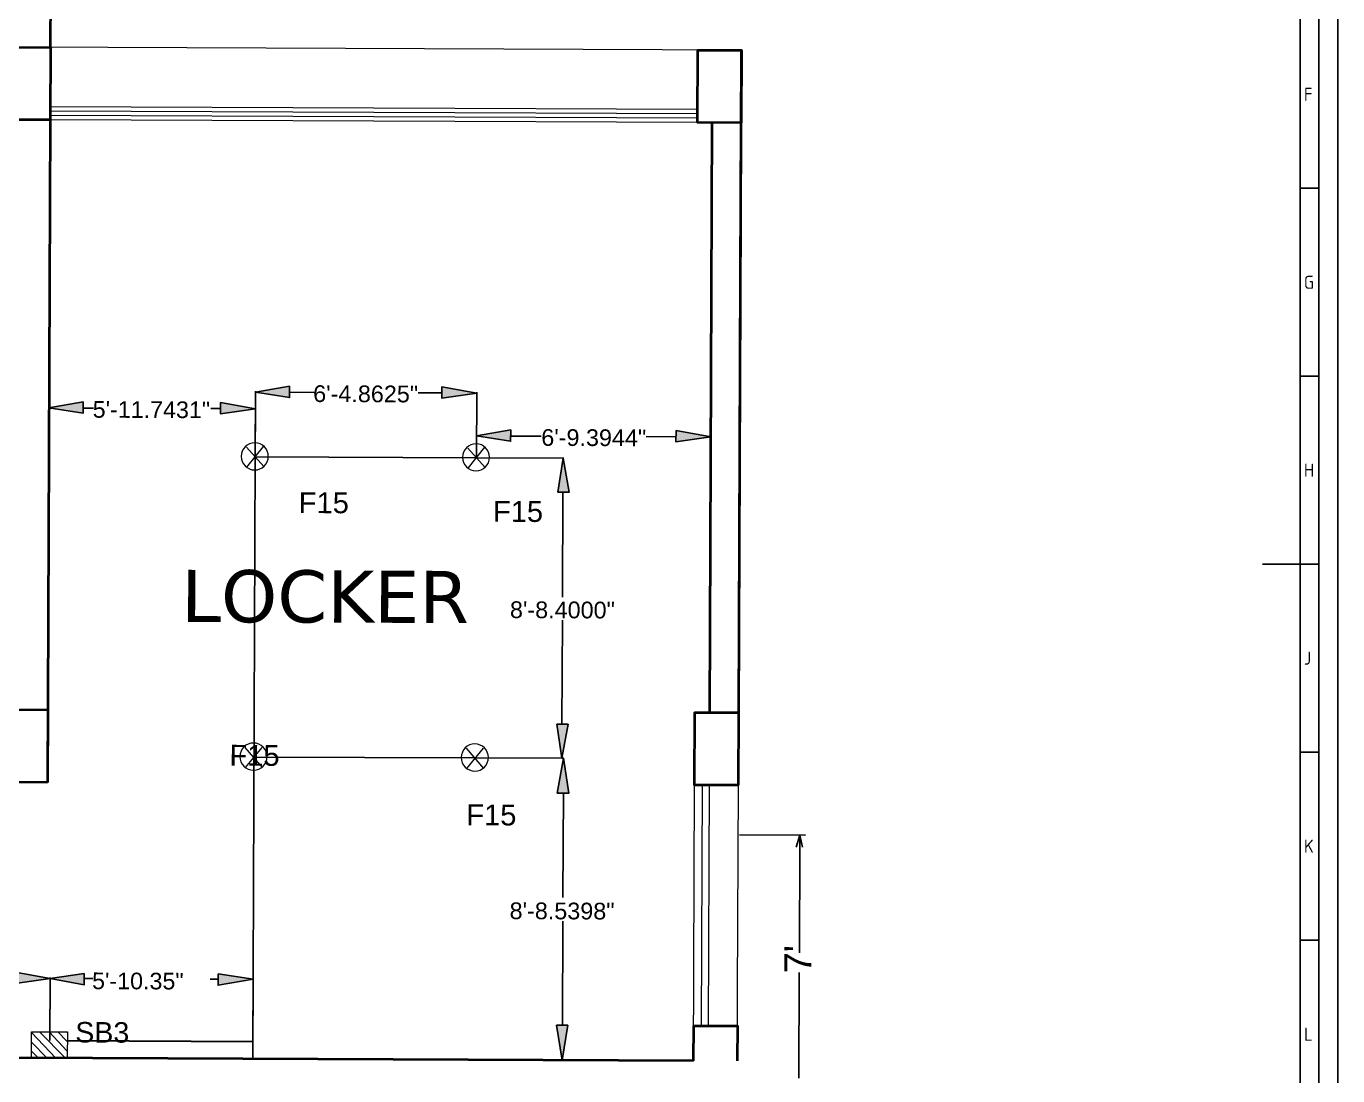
# Model space of a CAD drawing. Header units: millimetres. Extents: x 0 to 1189, y 5 to 846.
# Drawn here: x 839.9 to 1189, y 289.4 to 568.6 of the extents above; entities that cross this region are included whole.
import ezdxf

# ---------------------------------------------------------------- set-up
doc = ezdxf.new("R2010")
doc.units = ezdxf.units.MM
doc.header["$LTSCALE"] = 12
doc.layers.add('035', color=5, linetype='Continuous')
doc.layers.add('07', color=7, linetype='Continuous')
doc.styles.add('Arial$001H0', font='arial.ttf')
doc.styles.add('ISO Proportional', font='isocp.shx')
doc.styles.add('Swis721LtCnBT$001H0', font='')
doc.styles.add('Verdana$001H0', font='verdana.ttf')
doc.styles.get('Swis721LtCnBT$001H0').set_extended_font_data('Swis721LtCnBT')

# ---------------------------------------------------------------- blocks, each defined once
blk = doc.blocks.new('IEC_border_a0')
at = {"layer": '035'}
for p, q in [((1189, 0), (1189, 841)), ((1183.98, 520.5), (1178.98, 520.5)), ((1183.98, 470.5), (1179, 470.5)), ((1183.98, 420.5), (1179, 420.5)), ((1183.98, 420.5), (1179, 420.5)), ((1183.98, 370.5), (1179, 370.5)), ((1183.98, 320.5), (1179, 320.5))]:
    blk.add_line(p, q, dxfattribs=at)
blk.add_lwpolyline([(10, 10), (1179, 10), (1179, 831), (10, 831)], close=True, dxfattribs=at)
at = {"layer": '07'}
blk.add_line((1169, 420.5), (1179, 420.5), dxfattribs=at)
blk.add_lwpolyline([(5, 5), (1184, 5), (1184, 836), (5, 836)], close=True, dxfattribs=at)
at = {"layer": '035', "style": 'ISO Proportional'}
for s, p in [('F', (1180, 543.75)), ('G', (1180, 493.75)), ('H', (1180, 443.75)), ('J', (1180, 393.75)), ('K', (1180, 343.75)), ('L', (1180.02, 293.72))]:
    blk.add_text(s, height=3.5, dxfattribs=at).set_placement(p)

msp = doc.modelspace()

# ---------------------------------------------------------------- hatches: boundary and pattern name
at = {"true_color": 0x000007}
for points in [[(910.02, 472.82), (910.01, 469.79), (900.94, 471.23)], [(950.53, 472.65), (950.52, 469.62), (959.83, 470.98)], [(855.06, 468.62), (855.05, 465.6), (845.98, 467.03)], [(891.61, 468.47), (891.6, 465.45), (900.92, 466.8)], [(968.87, 461.17), (968.86, 458.14), (959.79, 459.58)], [(1012.87, 460.98), (1012.86, 457.96), (1022.18, 459.32)], [(981.38, 444.59), (984.4, 444.57), (982.81, 453.66)], [(981.12, 382.89), (984.15, 382.88), (982.48, 373.81)], [(981.28, 364.5), (984.3, 364.49), (982.94, 373.81)], [(836.97, 316.91), (836.96, 313.88), (846.28, 315.24)], [(855.36, 316.6), (855.35, 313.58), (846.28, 315.24)], [(890.98, 316.45), (890.97, 313.43), (900.29, 315.02)], [(981.02, 302.81), (984.05, 302.8), (982.61, 293.49)]]:
    msp.add_hatch(color=7, dxfattribs=at).paths.add_polyline_path(points)

# ---------------------------------------------------------------- linework, layer by layer
at = {"color": 7, "linetype": 'Continuous', "lineweight": 40, "true_color": 0x000007}
for p, q in [((846.38, 562.94), (846.98, 708.44)), ((1029.55, 385.95), (1030.29, 562.18)), ((846.29, 543.62), (845.56, 367.39)), ((1021.87, 385.98), (1022.52, 542.89)), ((1029.47, 366.63), (1029.55, 385.95)), ((1017.53, 293.35), (837.58, 294.09))]:
    msp.add_line(p, q, dxfattribs=at)
at = {"color": 7, "linetype": 'Continuous', "lineweight": 20, "true_color": 0x000007}
for p, q in [((1030.29, 562.18), (840.56, 562.97)), ((1018.58, 545.24), (846.3, 545.95)), ((1018.57, 544.07), (846.3, 544.79)), ((1018.58, 546.4), (846.31, 547.11)), ((1018.57, 542.91), (846.29, 543.62)), ((1017.53, 293.35), (1017.83, 366.68)), ((1019.66, 302.65), (1019.93, 366.67)), ((1021.53, 302.64), (1021.79, 366.66)), ((1029.17, 293.3), (1029.47, 366.63)), ((1017.53, 293.35), (941.87, 293.66))]:
    msp.add_line(p, q, dxfattribs=at)
at = {"color": 7, "linetype": 'Continuous', "lineweight": 25, "true_color": 0x000007}
for p, q in [((900.86, 454), (900.94, 471.46)), ((910.02, 471.19), (916.53, 471.16)), ((950.52, 471.02), (944.24, 471.05)), ((959.76, 453.76), (959.83, 471.21)), ((845.92, 454.23), (845.98, 467.26)), ((855.06, 466.99), (857.85, 466.98)), ((891.61, 466.84), (889.04, 466.85)), ((900.87, 454.23), (900.92, 467.04)), ((959.76, 453.99), (959.79, 459.81)), ((968.87, 459.54), (977.01, 459.5)), ((1012.86, 459.35), (1004.95, 459.39)), ((1022.15, 453.73), (1022.18, 459.55)), ((959.76, 453.76), (983.04, 453.66)), ((982.77, 444.58), (982.66, 416.64)), ((982.52, 382.89), (982.63, 410.59)), ((959.43, 373.91), (900.53, 374.15)), ((959.43, 373.91), (982.94, 373.81)), ((959.43, 373.91), (982.71, 373.81)), ((982.91, 364.5), (982.79, 336.79)), ((1029.81, 353.41), (1047.32, 353.34)), ((1045.84, 353.35), (1045.82, 350.14)), ((1045.82, 350.14), (1045.71, 322.02)), ((982.65, 302.8), (982.76, 330.51)), ((846.21, 298.71), (846.28, 315.48)), ((846.21, 298.71), (846.28, 315.24)), ((855.36, 315.21), (857.69, 315.2)), ((890.98, 315.06), (888.88, 315.07)), ((900.22, 298.49), (900.29, 315.02)), ((1045.57, 288.73), (1045.69, 316.84)), ((959.1, 293.59), (982.61, 293.49))]:
    msp.add_line(p, q, dxfattribs=at)
at = {"color": 7, "linetype": 'Continuous', "lineweight": 5, "true_color": 0x000007}
for p, q in [((902.97, 456.78), (898.52, 451.22)), ((903.18, 451.43), (898.55, 456.57)), ((961.87, 456.54), (957.42, 450.97)), ((962.08, 451.18), (957.45, 456.33)), ((902.64, 376.7), (898.19, 371.37)), ((902.85, 371.35), (898.22, 376.72)), ((961.54, 376.46), (957.09, 371.12)), ((961.75, 371.1), (957.11, 376.48)), ((841.33, 300.83), (847.82, 294.05)), ((843.43, 301.05), (850.38, 294.04)), ((845.99, 301.04), (850.85, 295.9)), ((848.31, 301.03), (850.86, 298.46)), ((850.64, 301.02), (850.87, 300.79)), ((841.32, 298.27), (845.49, 294.06)), ((841.31, 295.94), (843.16, 294.07))]:
    msp.add_line(p, q, dxfattribs=at)
at = {"color": 7, "linetype": 'Continuous', "lineweight": 30, "true_color": 0x000007}
msp.add_line((850.87, 298.69), (900.22, 298.49), dxfattribs=at)
at = {"color": 7, "linetype": 'Continuous', "lineweight": 40, "true_color": 0x000007}
for points in [[(846.29, 543.62), (834.66, 543.67), (834.74, 562.99), (846.38, 562.94)], [(1030.21, 542.86), (1018.57, 542.91), (1018.65, 562.23), (1030.29, 562.18)], [(845.56, 367.39), (833.92, 367.44), (834, 386.76), (845.64, 386.72)]]:
    msp.add_lwpolyline(points, close=True, dxfattribs=at)
for points in [[(1029.55, 385.95), (1030.04, 502.58), (1030.21, 542.86)], [(1029.47, 366.63), (1017.83, 366.68), (1017.91, 386), (1029.55, 385.95)], [(1017.53, 293.35), (1017.57, 302.66), (1029.21, 302.61), (1029.17, 293.3)]]:
    msp.add_lwpolyline(points, dxfattribs=at)
at = {"color": 7, "linetype": 'Continuous', "lineweight": -2, "true_color": 0x000007}
for points in [[(910.02, 472.82), (910.01, 469.79), (900.94, 471.23)], [(950.53, 472.65), (950.52, 469.62), (959.83, 470.98)], [(855.06, 468.62), (855.05, 465.6), (845.98, 467.03)], [(891.61, 468.47), (891.6, 465.45), (900.92, 466.8)], [(968.87, 461.17), (968.86, 458.14), (959.79, 459.58)], [(1012.87, 460.98), (1012.86, 457.96), (1022.18, 459.32)], [(981.38, 444.59), (984.4, 444.57), (982.81, 453.66)], [(981.12, 382.89), (984.15, 382.88), (982.48, 373.81)], [(981.28, 364.5), (984.3, 364.49), (982.94, 373.81)], [(836.97, 316.91), (836.96, 313.88), (846.28, 315.24)], [(855.36, 316.6), (855.35, 313.58), (846.28, 315.24)], [(890.98, 316.45), (890.97, 313.43), (900.29, 315.02)], [(981.02, 302.81), (984.05, 302.8), (982.61, 293.49)]]:
    msp.add_lwpolyline(points, close=True, dxfattribs=at)
at = {"color": 7, "linetype": 'Continuous', "lineweight": 25, "true_color": 0x000007}
for points in [[(959.76, 453.76), (900.86, 454), (900.2, 293.83)], [(1044.84, 350.15), (1045.84, 353.35), (1046.56, 350.14)]]:
    msp.add_lwpolyline(points, dxfattribs=at)
at = {"color": 7, "linetype": 'Continuous', "lineweight": 5, "true_color": 0x000007}
msp.add_lwpolyline([(841.3, 294.08), (841.33, 301.06), (850.88, 301.02), (850.85, 294.04)], close=True, dxfattribs=at)
for points in [[(900.76, 457.72), (898.77, 457.73), (897.15, 456.12), (897.14, 454.13)], [(904.36, 454.1), (904.37, 456.09), (902.76, 457.72), (900.76, 457.72)], [(959.66, 457.48), (957.67, 457.49), (956.05, 455.88), (956.04, 453.89)], [(963.25, 453.86), (963.26, 455.85), (961.65, 457.47), (959.66, 457.48)], [(897.14, 454.13), (897.13, 452.14), (898.74, 450.52), (900.73, 450.51)], [(900.73, 450.51), (902.73, 450.5), (904.35, 452.11), (904.36, 454.1)], [(956.04, 453.89), (956.03, 451.89), (957.64, 450.27), (959.63, 450.26)], [(959.63, 450.26), (961.62, 450.26), (963.25, 451.86), (963.25, 453.86)], [(900.43, 377.87), (898.44, 377.88), (896.82, 376.27), (896.81, 374.28)], [(904.03, 374.25), (904.03, 376.24), (902.42, 377.87), (900.43, 377.87)], [(959.33, 377.63), (957.34, 377.64), (955.72, 376.03), (955.71, 374.04)], [(962.92, 374.01), (962.93, 376), (961.32, 377.62), (959.33, 377.63)], [(896.81, 374.28), (896.8, 372.29), (898.41, 370.67), (900.4, 370.66)], [(900.4, 370.66), (902.39, 370.65), (904.02, 372.26), (904.03, 374.25)], [(955.71, 374.04), (955.7, 372.04), (957.31, 370.42), (959.3, 370.41)], [(959.3, 370.41), (961.29, 370.41), (962.92, 372.01), (962.92, 374.01)]]:
    msp.add_open_spline(points, degree=3, dxfattribs=at)

# ---------------------------------------------------------------- block references
msp.add_blockref('IEC_border_a0', (0, 4.94))

# ---------------------------------------------------------------- texts
at = {"color": 7, "true_color": 0x000007}
for s, height, rotation, style, p in [('6\'-4.8625"', 4.45, 359.7622, 'Swis721LtCnBT$001H0', (916.29, 468.6)), ('5\'-11.7431"', 4.4296, 359.7622, 'Swis721LtCnBT$001H0', (857.61, 464.42)), ('6\'-9.3944"', 4.45, 359.7622, 'Swis721LtCnBT$001H0', (977, 456.94)), ('F15', 5.549, 359.7622, 'Arial$001H0', (912.44, 439.05)), ('F15', 5.549, 359.7622, 'Arial$001H0', (964.12, 436.74)), ('LOCKER', 13.878, 359.7622, 'Verdana$001H0', (881.13, 410.08)), ('8\'-8.4000"', 4.45, 359.7622, 'Swis721LtCnBT$001H0', (968.66, 411.12)), ('F15', 5.549, 359.7622, 'Arial$001H0', (894, 371.85)), ('F15', 5.549, 359.7622, 'Arial$001H0', (957.03, 355.99)), ('8\'-8.5398"', 4.45, 359.7622, 'Swis721LtCnBT$001H0', (968.57, 331.03)), ("7'", 7.206, 89.7622, 'Arial$001H0', (1048.89, 316.59)), ('5\'-10.35"', 4.43, 359.7622, 'Swis721LtCnBT$001H0', (857.44, 312.4)), ('SB3', 5.45, 359.7622, 'Arial$001H0', (852.96, 298.22))]:
    msp.add_text(s, height=height, rotation=rotation, dxfattribs=dict(at, style=style)).set_placement(p)

doc.saveas('drawing.dxf')
